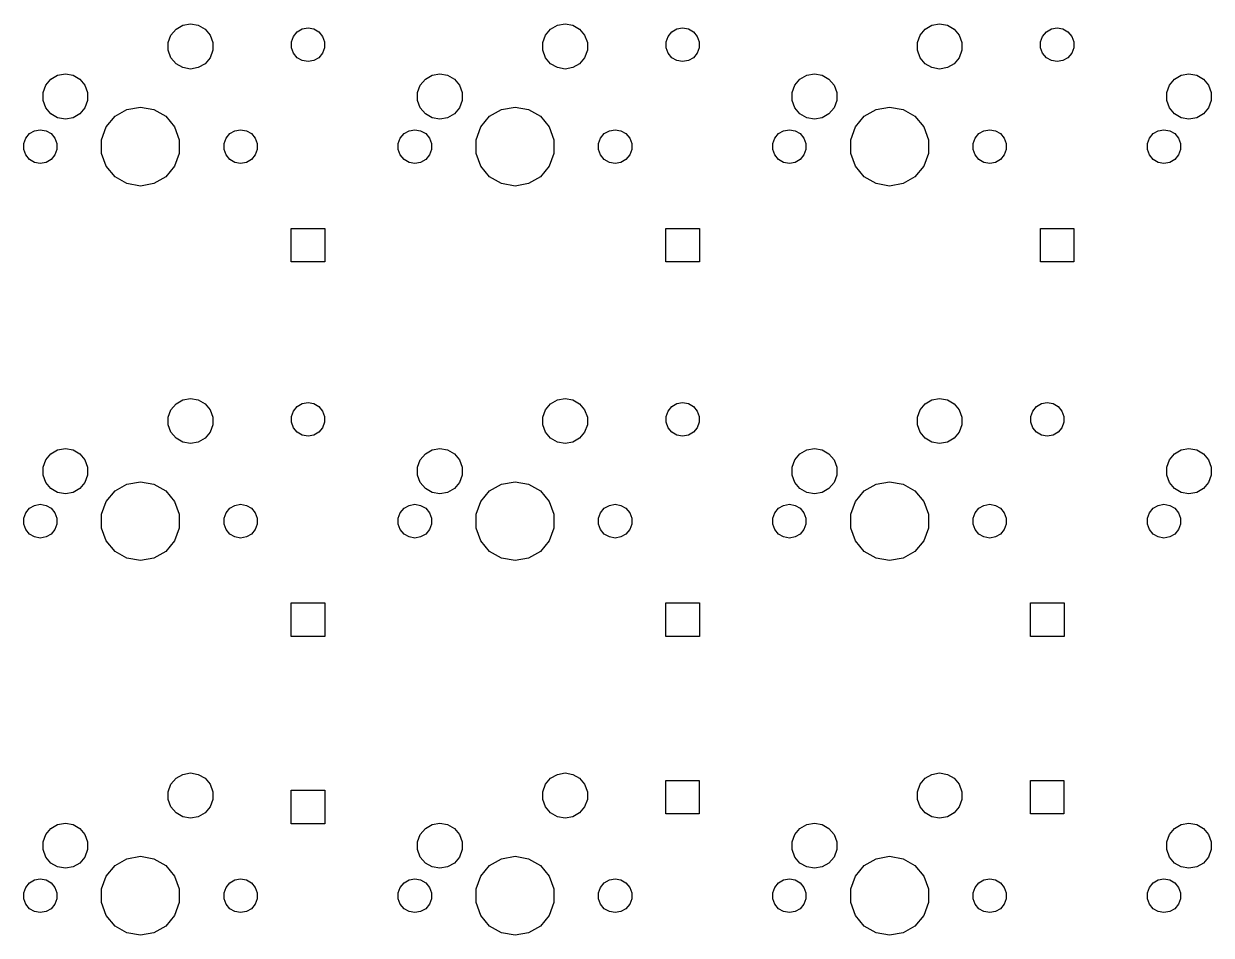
# Model space of a CAD drawing. Extents: x 16 to 275, y -108 to -10.
# Drawn here: x 16.1 to 76.3, y -62 to -15.8 of the extents above; entities that cross this region are included whole.
import ezdxf

# ---------------------------------------------------------------- set-up
doc = ezdxf.new("R2010")
doc.units = 0
doc.header["$MEASUREMENT"] = 0
doc.layers.add('BLACK', color=7, linetype='CONTINUOUS')

msp = doc.modelspace()

# ---------------------------------------------------------------- linework, layer by layer
at = {"layer": 'Black'}
for p, q in [((23.5464, -16.3463), (23.8025, -16.0411)), ((23.8025, -16.0411), (24.1476, -15.8418)), ((24.1476, -15.8418), (24.54, -15.7726)), ((24.54, -15.7726), (24.9324, -15.8418)), ((24.9324, -15.8418), (25.2775, -16.0411)), ((25.2775, -16.0411), (25.5336, -16.3463)), ((29.7639, -16.413), (29.9543, -16.1861)), ((29.9543, -16.1861), (30.2108, -16.038)), ((30.2108, -16.038), (30.5025, -15.9866)), ((30.5025, -15.9866), (30.7942, -16.038)), ((30.7942, -16.038), (31.0508, -16.1861)), ((31.0508, -16.1861), (31.2412, -16.413)), ((42.5464, -16.3463), (42.8025, -16.0411)), ((42.8025, -16.0411), (43.1476, -15.8418)), ((43.1476, -15.8418), (43.54, -15.7726)), ((43.54, -15.7726), (43.9324, -15.8418)), ((43.9324, -15.8418), (44.2775, -16.0411)), ((44.2775, -16.0411), (44.5336, -16.3463)), ((48.7639, -16.413), (48.9543, -16.1861)), ((48.9543, -16.1861), (49.2108, -16.038)), ((49.2108, -16.038), (49.5025, -15.9866)), ((49.5025, -15.9866), (49.7942, -16.038)), ((49.7942, -16.038), (50.0508, -16.1861)), ((50.0508, -16.1861), (50.2412, -16.413)), ((61.5464, -16.3463), (61.8025, -16.0411)), ((61.8025, -16.0411), (62.1476, -15.8418)), ((62.1476, -15.8418), (62.54, -15.7726)), ((62.54, -15.7726), (62.9324, -15.8418)), ((62.9324, -15.8418), (63.2775, -16.0411)), ((63.2775, -16.0411), (63.5336, -16.3463)), ((67.7639, -16.413), (67.9543, -16.1861)), ((67.9543, -16.1861), (68.2108, -16.038)), ((68.2108, -16.038), (68.5025, -15.9866)), ((68.5025, -15.9866), (68.7942, -16.038)), ((68.7942, -16.038), (69.0508, -16.1861)), ((69.0508, -16.1861), (69.2412, -16.413)), ((23.4101, -16.7208), (23.5464, -16.3463)), ((23.4101, -17.1192), (23.4101, -16.7208)), ((25.5336, -16.3463), (25.6699, -16.7208)), ((25.6699, -16.7208), (25.6699, -17.1192)), ((29.6626, -16.6914), (29.7639, -16.413)), ((29.6626, -16.9876), (29.6626, -16.6914)), ((31.2412, -16.413), (31.3425, -16.6914)), ((31.3425, -16.6914), (31.3425, -16.9876)), ((42.4101, -16.7208), (42.5464, -16.3463)), ((42.4101, -17.1192), (42.4101, -16.7208)), ((44.5336, -16.3463), (44.6699, -16.7208)), ((44.6699, -16.7208), (44.6699, -17.1192)), ((48.6626, -16.6914), (48.7639, -16.413)), ((48.6626, -16.9876), (48.6626, -16.6914)), ((50.2412, -16.413), (50.3425, -16.6914)), ((50.3425, -16.6914), (50.3425, -16.9876)), ((61.4101, -16.7208), (61.5464, -16.3463)), ((61.4101, -17.1192), (61.4101, -16.7208)), ((63.5336, -16.3463), (63.6699, -16.7208)), ((63.6699, -16.7208), (63.6699, -17.1192)), ((67.6626, -16.6914), (67.7639, -16.413)), ((67.6626, -16.9876), (67.6626, -16.6914)), ((69.2412, -16.413), (69.3425, -16.6914)), ((69.3425, -16.6914), (69.3425, -16.9876)), ((23.5464, -17.4937), (23.4101, -17.1192)), ((25.6699, -17.1192), (25.5336, -17.4937)), ((29.7639, -17.2659), (29.6626, -16.9876)), ((29.9543, -17.4928), (29.7639, -17.2659)), ((31.2412, -17.2659), (31.0508, -17.4928)), ((31.3425, -16.9876), (31.2412, -17.2659)), ((42.5464, -17.4937), (42.4101, -17.1192)), ((44.6699, -17.1192), (44.5336, -17.4937)), ((48.7639, -17.2659), (48.6626, -16.9876)), ((48.9543, -17.4928), (48.7639, -17.2659)), ((50.2412, -17.2659), (50.0508, -17.4928)), ((50.3425, -16.9876), (50.2412, -17.2659)), ((61.5464, -17.4937), (61.4101, -17.1192)), ((63.6699, -17.1192), (63.5336, -17.4937)), ((67.7639, -17.2659), (67.6626, -16.9876)), ((67.9543, -17.4928), (67.7639, -17.2659)), ((69.2412, -17.2659), (69.0508, -17.4928)), ((69.3425, -16.9876), (69.2412, -17.2659)), ((23.8025, -17.7989), (23.5464, -17.4937)), ((24.1476, -17.9982), (23.8025, -17.7989)), ((24.54, -18.0674), (24.1476, -17.9982)), ((24.9324, -17.9982), (24.54, -18.0674)), ((25.2775, -17.7989), (24.9324, -17.9982)), ((25.5336, -17.4937), (25.2775, -17.7989)), ((30.2108, -17.6409), (29.9543, -17.4928)), ((30.5025, -17.6924), (30.2108, -17.6409)), ((30.7942, -17.6409), (30.5025, -17.6924)), ((31.0508, -17.4928), (30.7942, -17.6409)), ((42.8025, -17.7989), (42.5464, -17.4937)), ((43.1476, -17.9982), (42.8025, -17.7989)), ((43.54, -18.0674), (43.1476, -17.9982)), ((43.9324, -17.9982), (43.54, -18.0674)), ((44.2775, -17.7989), (43.9324, -17.9982)), ((44.5336, -17.4937), (44.2775, -17.7989)), ((49.2108, -17.6409), (48.9543, -17.4928)), ((49.5025, -17.6924), (49.2108, -17.6409)), ((49.7942, -17.6409), (49.5025, -17.6924)), ((50.0508, -17.4928), (49.7942, -17.6409)), ((61.8025, -17.7989), (61.5464, -17.4937)), ((62.1476, -17.9982), (61.8025, -17.7989)), ((62.54, -18.0674), (62.1476, -17.9982)), ((62.9324, -17.9982), (62.54, -18.0674)), ((63.2775, -17.7989), (62.9324, -17.9982)), ((63.5336, -17.4937), (63.2775, -17.7989)), ((68.2108, -17.6409), (67.9543, -17.4928)), ((68.5025, -17.6924), (68.2108, -17.6409)), ((68.7942, -17.6409), (68.5025, -17.6924)), ((69.0508, -17.4928), (68.7942, -17.6409)), ((17.1964, -18.8863), (17.4525, -18.5811)), ((17.4525, -18.5811), (17.7976, -18.3818)), ((17.7976, -18.3818), (18.19, -18.3126)), ((18.19, -18.3126), (18.5824, -18.3818)), ((18.5824, -18.3818), (18.9275, -18.5811)), ((18.9275, -18.5811), (19.1836, -18.8863)), ((36.1964, -18.8863), (36.4525, -18.5811)), ((36.4525, -18.5811), (36.7976, -18.3818)), ((36.7976, -18.3818), (37.19, -18.3126)), ((37.19, -18.3126), (37.5824, -18.3818)), ((37.5824, -18.3818), (37.9275, -18.5811)), ((37.9275, -18.5811), (38.1836, -18.8863)), ((55.1964, -18.8863), (55.4525, -18.5811)), ((55.4525, -18.5811), (55.7976, -18.3818)), ((55.7976, -18.3818), (56.19, -18.3126)), ((56.19, -18.3126), (56.5824, -18.3818)), ((56.5824, -18.3818), (56.9275, -18.5811)), ((56.9275, -18.5811), (57.1836, -18.8863)), ((74.1964, -18.8863), (74.4525, -18.5811)), ((74.4525, -18.5811), (74.7976, -18.3818)), ((74.7976, -18.3818), (75.19, -18.3126)), ((75.19, -18.3126), (75.5824, -18.3818)), ((75.5824, -18.3818), (75.9275, -18.5811)), ((75.9275, -18.5811), (76.1836, -18.8863)), ((17.0601, -19.2608), (17.1964, -18.8863)), ((17.0601, -19.6592), (17.0601, -19.2608)), ((19.1836, -18.8863), (19.3199, -19.2608)), ((19.3199, -19.2608), (19.3199, -19.6592)), ((36.0601, -19.2608), (36.1964, -18.8863)), ((36.0601, -19.6592), (36.0601, -19.2608)), ((38.1836, -18.8863), (38.3199, -19.2608)), ((38.3199, -19.2608), (38.3199, -19.6592)), ((55.0601, -19.2608), (55.1964, -18.8863)), ((55.0601, -19.6592), (55.0601, -19.2608)), ((57.1836, -18.8863), (57.3199, -19.2608)), ((57.3199, -19.2608), (57.3199, -19.6592)), ((74.0601, -19.2608), (74.1964, -18.8863)), ((74.0601, -19.6592), (74.0601, -19.2608)), ((76.1836, -18.8863), (76.3199, -19.2608)), ((76.3199, -19.2608), (76.3199, -19.6592)), ((17.1964, -20.0337), (17.0601, -19.6592)), ((19.3199, -19.6592), (19.1836, -20.0337)), ((36.1964, -20.0337), (36.0601, -19.6592)), ((38.3199, -19.6592), (38.1836, -20.0337)), ((55.1964, -20.0337), (55.0601, -19.6592)), ((57.3199, -19.6592), (57.1836, -20.0337)), ((74.1964, -20.0337), (74.0601, -19.6592)), ((76.3199, -19.6592), (76.1836, -20.0337)), ((17.4525, -20.3389), (17.1964, -20.0337)), ((17.7976, -20.5382), (17.4525, -20.3389)), ((18.9275, -20.3389), (18.5824, -20.5382)), ((19.1836, -20.0337), (18.9275, -20.3389)), ((20.2666, -20.9992), (20.7134, -20.4667)), ((20.7134, -20.4667), (21.3154, -20.1192)), ((21.3154, -20.1192), (22, -19.9985)), ((22, -19.9985), (22.6846, -20.1192)), ((22.6846, -20.1192), (23.2865, -20.4667)), ((23.2865, -20.4667), (23.7334, -20.9992)), ((36.4525, -20.3389), (36.1964, -20.0337)), ((36.7976, -20.5382), (36.4525, -20.3389)), ((37.9275, -20.3389), (37.5824, -20.5382)), ((38.1836, -20.0337), (37.9275, -20.3389)), ((39.2666, -20.9992), (39.7135, -20.4667)), ((39.7135, -20.4667), (40.3154, -20.1192)), ((40.3154, -20.1192), (41, -19.9985)), ((41, -19.9985), (41.6846, -20.1192)), ((41.6846, -20.1192), (42.2865, -20.4667)), ((42.2865, -20.4667), (42.7334, -20.9992)), ((55.4525, -20.3389), (55.1964, -20.0337)), ((55.7976, -20.5382), (55.4525, -20.3389)), ((56.9275, -20.3389), (56.5824, -20.5382)), ((57.1836, -20.0337), (56.9275, -20.3389)), ((58.2666, -20.9992), (58.7134, -20.4667)), ((58.7134, -20.4667), (59.3154, -20.1192)), ((59.3154, -20.1192), (60, -19.9985)), ((60, -19.9985), (60.6846, -20.1192)), ((60.6846, -20.1192), (61.2865, -20.4667)), ((61.2865, -20.4667), (61.7334, -20.9992)), ((74.4525, -20.3389), (74.1964, -20.0337)), ((74.7976, -20.5382), (74.4525, -20.3389)), ((75.9275, -20.3389), (75.5824, -20.5382)), ((76.1836, -20.0337), (75.9275, -20.3389)), ((18.19, -20.6074), (17.7976, -20.5382)), ((18.5824, -20.5382), (18.19, -20.6074)), ((20.0289, -21.6524), (20.2666, -20.9992)), ((23.7334, -20.9992), (23.9711, -21.6524)), ((37.19, -20.6074), (36.7976, -20.5382)), ((37.5824, -20.5382), (37.19, -20.6074)), ((39.0289, -21.6524), (39.2666, -20.9992)), ((42.7334, -20.9992), (42.9711, -21.6524)), ((56.19, -20.6074), (55.7976, -20.5382)), ((56.5824, -20.5382), (56.19, -20.6074)), ((58.0289, -21.6524), (58.2666, -20.9992)), ((61.7334, -20.9992), (61.9711, -21.6524)), ((75.19, -20.6074), (74.7976, -20.5382)), ((75.5824, -20.5382), (75.19, -20.6074)), ((16.0788, -21.8517), (16.1803, -21.5729)), ((16.1803, -21.5729), (16.371, -21.3457)), ((16.371, -21.3457), (16.6279, -21.1974)), ((16.6279, -21.1974), (16.92, -21.1458)), ((16.92, -21.1458), (17.2121, -21.1974)), ((17.2121, -21.1974), (17.469, -21.3457)), ((17.469, -21.3457), (17.6597, -21.5729)), ((17.6597, -21.5729), (17.7612, -21.8517)), ((20.0289, -22.3476), (20.0289, -21.6524)), ((23.9711, -21.6524), (23.9711, -22.3476)), ((26.2388, -21.8517), (26.3403, -21.5729)), ((26.3403, -21.5729), (26.531, -21.3457)), ((26.531, -21.3457), (26.7879, -21.1974)), ((26.7879, -21.1974), (27.08, -21.1458)), ((27.08, -21.1458), (27.3721, -21.1974)), ((27.3721, -21.1974), (27.629, -21.3457)), ((27.629, -21.3457), (27.8197, -21.5729)), ((27.8197, -21.5729), (27.9212, -21.8517)), ((35.0788, -21.8517), (35.1803, -21.5729)), ((35.1803, -21.5729), (35.371, -21.3457)), ((35.371, -21.3457), (35.6279, -21.1974)), ((35.6279, -21.1974), (35.92, -21.1458)), ((35.92, -21.1458), (36.2121, -21.1974)), ((36.2121, -21.1974), (36.469, -21.3457)), ((36.469, -21.3457), (36.6597, -21.5729)), ((36.6597, -21.5729), (36.7612, -21.8517)), ((39.0289, -22.3476), (39.0289, -21.6524)), ((42.9711, -21.6524), (42.9711, -22.3476)), ((45.2388, -21.8517), (45.3403, -21.5729)), ((45.3403, -21.5729), (45.531, -21.3457)), ((45.531, -21.3457), (45.7879, -21.1974)), ((45.7879, -21.1974), (46.08, -21.1458)), ((46.08, -21.1458), (46.3721, -21.1974)), ((46.3721, -21.1974), (46.629, -21.3457)), ((46.629, -21.3457), (46.8197, -21.5729)), ((46.8197, -21.5729), (46.9212, -21.8517)), ((54.0788, -21.8517), (54.1803, -21.5729)), ((54.1803, -21.5729), (54.371, -21.3457)), ((54.371, -21.3457), (54.6279, -21.1974)), ((54.6279, -21.1974), (54.92, -21.1458)), ((54.92, -21.1458), (55.2121, -21.1974)), ((55.2121, -21.1974), (55.469, -21.3457)), ((55.469, -21.3457), (55.6597, -21.5729)), ((55.6597, -21.5729), (55.7612, -21.8517)), ((58.0289, -22.3476), (58.0289, -21.6524)), ((61.9711, -21.6524), (61.9711, -22.3476)), ((64.2388, -21.8517), (64.3403, -21.5729)), ((64.3403, -21.5729), (64.531, -21.3457)), ((64.531, -21.3457), (64.7879, -21.1974)), ((64.7879, -21.1974), (65.08, -21.1458)), ((65.08, -21.1458), (65.3721, -21.1974)), ((65.3721, -21.1974), (65.629, -21.3457)), ((65.629, -21.3457), (65.8197, -21.5729)), ((65.8197, -21.5729), (65.9212, -21.8517)), ((73.0788, -21.8517), (73.1803, -21.5729)), ((73.1803, -21.5729), (73.371, -21.3457)), ((73.371, -21.3457), (73.6279, -21.1974)), ((73.6279, -21.1974), (73.92, -21.1458)), ((73.92, -21.1458), (74.2121, -21.1974)), ((74.2121, -21.1974), (74.469, -21.3457)), ((74.469, -21.3457), (74.6597, -21.5729)), ((74.6597, -21.5729), (74.7612, -21.8517)), ((16.0788, -22.1483), (16.0788, -21.8517)), ((16.1803, -22.4271), (16.0788, -22.1483)), ((17.7612, -22.1483), (17.6597, -22.4271)), ((17.7612, -21.8517), (17.7612, -22.1483)), ((26.2388, -22.1483), (26.2388, -21.8517)), ((26.3403, -22.4271), (26.2388, -22.1483)), ((27.9212, -22.1483), (27.8197, -22.4271)), ((27.9212, -21.8517), (27.9212, -22.1483)), ((35.0788, -22.1483), (35.0788, -21.8517)), ((35.1803, -22.4271), (35.0788, -22.1483)), ((36.7612, -22.1483), (36.6597, -22.4271)), ((36.7612, -21.8517), (36.7612, -22.1483)), ((45.2388, -22.1483), (45.2388, -21.8517)), ((45.3403, -22.4271), (45.2388, -22.1483)), ((46.9212, -22.1483), (46.8197, -22.4271)), ((46.9212, -21.8517), (46.9212, -22.1483)), ((54.0788, -22.1483), (54.0788, -21.8517)), ((54.1803, -22.4271), (54.0788, -22.1483)), ((55.7612, -22.1483), (55.6597, -22.4271)), ((55.7612, -21.8517), (55.7612, -22.1483)), ((64.2388, -22.1483), (64.2388, -21.8517)), ((64.3403, -22.4271), (64.2388, -22.1483)), ((65.9212, -22.1483), (65.8197, -22.4271)), ((65.9212, -21.8517), (65.9212, -22.1483)), ((73.0788, -22.1483), (73.0788, -21.8517)), ((73.1803, -22.4271), (73.0788, -22.1483)), ((74.7612, -22.1483), (74.6597, -22.4271)), ((74.7612, -21.8517), (74.7612, -22.1483)), ((16.371, -22.6543), (16.1803, -22.4271)), ((16.6279, -22.8026), (16.371, -22.6543)), ((16.92, -22.8542), (16.6279, -22.8026)), ((17.2121, -22.8026), (16.92, -22.8542)), ((17.469, -22.6543), (17.2121, -22.8026)), ((17.6597, -22.4271), (17.469, -22.6543)), ((20.2666, -23.0008), (20.0289, -22.3476)), ((23.9711, -22.3476), (23.7334, -23.0008)), ((26.531, -22.6543), (26.3403, -22.4271)), ((26.7879, -22.8026), (26.531, -22.6543)), ((27.08, -22.8542), (26.7879, -22.8026)), ((27.3721, -22.8026), (27.08, -22.8542)), ((27.629, -22.6543), (27.3721, -22.8026)), ((27.8197, -22.4271), (27.629, -22.6543)), ((35.371, -22.6543), (35.1803, -22.4271)), ((35.6279, -22.8026), (35.371, -22.6543)), ((35.92, -22.8542), (35.6279, -22.8026)), ((36.2121, -22.8026), (35.92, -22.8542)), ((36.469, -22.6543), (36.2121, -22.8026)), ((36.6597, -22.4271), (36.469, -22.6543)), ((39.2666, -23.0008), (39.0289, -22.3476)), ((42.9711, -22.3476), (42.7334, -23.0008)), ((45.531, -22.6543), (45.3403, -22.4271)), ((45.7879, -22.8026), (45.531, -22.6543)), ((46.08, -22.8542), (45.7879, -22.8026)), ((46.3721, -22.8026), (46.08, -22.8542)), ((46.629, -22.6543), (46.3721, -22.8026)), ((46.8197, -22.4271), (46.629, -22.6543)), ((54.371, -22.6543), (54.1803, -22.4271)), ((54.6279, -22.8026), (54.371, -22.6543)), ((54.92, -22.8542), (54.6279, -22.8026)), ((55.2121, -22.8026), (54.92, -22.8542)), ((55.469, -22.6543), (55.2121, -22.8026)), ((55.6597, -22.4271), (55.469, -22.6543)), ((58.2666, -23.0008), (58.0289, -22.3476)), ((61.9711, -22.3476), (61.7334, -23.0008)), ((64.531, -22.6543), (64.3403, -22.4271)), ((64.7879, -22.8026), (64.531, -22.6543)), ((65.08, -22.8542), (64.7879, -22.8026)), ((65.3721, -22.8026), (65.08, -22.8542)), ((65.629, -22.6543), (65.3721, -22.8026)), ((65.8197, -22.4271), (65.629, -22.6543)), ((73.371, -22.6543), (73.1803, -22.4271)), ((73.6279, -22.8026), (73.371, -22.6543)), ((73.92, -22.8542), (73.6279, -22.8026)), ((74.2121, -22.8026), (73.92, -22.8542)), ((74.469, -22.6543), (74.2121, -22.8026)), ((74.6597, -22.4271), (74.469, -22.6543)), ((20.7134, -23.5332), (20.2666, -23.0008)), ((23.7334, -23.0008), (23.2865, -23.5332)), ((39.7135, -23.5332), (39.2666, -23.0008)), ((42.7334, -23.0008), (42.2865, -23.5332)), ((58.7134, -23.5332), (58.2666, -23.0008)), ((61.7334, -23.0008), (61.2865, -23.5332)), ((21.3154, -23.8808), (20.7134, -23.5332)), ((22, -24.0015), (21.3154, -23.8808)), ((22.6846, -23.8808), (22, -24.0015)), ((23.2865, -23.5332), (22.6846, -23.8808)), ((40.3154, -23.8808), (39.7135, -23.5332)), ((41, -24.0015), (40.3154, -23.8808)), ((41.6846, -23.8808), (41, -24.0015)), ((42.2865, -23.5332), (41.6846, -23.8808)), ((59.3154, -23.8808), (58.7134, -23.5332)), ((60, -24.0015), (59.3154, -23.8808)), ((60.6846, -23.8808), (60, -24.0015)), ((61.2865, -23.5332), (60.6846, -23.8808)), ((29.6529, -27.8491), (29.6529, -26.1498)), ((29.6529, -26.1498), (31.3522, -26.1498)), ((31.3522, -26.1498), (31.3522, -27.8491)), ((48.6529, -27.8491), (48.6529, -26.1498)), ((48.6529, -26.1498), (50.3522, -26.1498)), ((50.3522, -26.1498), (50.3522, -27.8491)), ((67.6529, -27.8491), (67.6529, -26.1498)), ((67.6529, -26.1498), (69.3522, -26.1498)), ((69.3522, -26.1498), (69.3522, -27.8491)), ((31.3522, -27.8491), (29.6529, -27.8491)), ((50.3522, -27.8491), (48.6529, -27.8491)), ((69.3522, -27.8491), (67.6529, -27.8491)), ((23.8025, -35.0411), (24.1476, -34.8418)), ((24.1476, -34.8418), (24.54, -34.7726)), ((24.54, -34.7726), (24.9324, -34.8418)), ((24.9324, -34.8418), (25.2775, -35.0411)), ((42.8025, -35.0411), (43.1476, -34.8418)), ((43.1476, -34.8418), (43.54, -34.7726)), ((43.54, -34.7726), (43.9324, -34.8418)), ((43.9324, -34.8418), (44.2775, -35.0411)), ((61.8025, -35.0411), (62.1476, -34.8418)), ((62.1476, -34.8418), (62.54, -34.7726)), ((62.54, -34.7726), (62.9324, -34.8418)), ((62.9324, -34.8418), (63.2775, -35.0411)), ((23.4101, -35.7208), (23.5464, -35.3463)), ((23.5464, -35.3463), (23.8025, -35.0411)), ((25.2775, -35.0411), (25.5336, -35.3463)), ((25.5336, -35.3463), (25.6699, -35.7208)), ((29.6626, -35.6914), (29.7639, -35.413)), ((29.7639, -35.413), (29.9543, -35.1861)), ((29.9543, -35.1861), (30.2108, -35.038)), ((30.2108, -35.038), (30.5025, -34.9866)), ((30.5025, -34.9866), (30.7942, -35.038)), ((30.7942, -35.038), (31.0508, -35.1861)), ((31.0508, -35.1861), (31.2412, -35.413)), ((31.2412, -35.413), (31.3425, -35.6914)), ((42.4101, -35.7208), (42.5464, -35.3463)), ((42.5464, -35.3463), (42.8025, -35.0411)), ((44.2775, -35.0411), (44.5336, -35.3463)), ((44.5336, -35.3463), (44.6699, -35.7208)), ((48.6626, -35.6914), (48.7639, -35.413)), ((48.7639, -35.413), (48.9543, -35.1861)), ((48.9543, -35.1861), (49.2108, -35.038)), ((49.2108, -35.038), (49.5025, -34.9866)), ((49.5025, -34.9866), (49.7942, -35.038)), ((49.7942, -35.038), (50.0508, -35.1861)), ((50.0508, -35.1861), (50.2412, -35.413)), ((50.2412, -35.413), (50.3425, -35.6914)), ((61.4101, -35.7208), (61.5464, -35.3463)), ((61.5464, -35.3463), (61.8025, -35.0411)), ((63.2775, -35.0411), (63.5336, -35.3463)), ((63.5336, -35.3463), (63.6699, -35.7208)), ((67.1626, -35.6914), (67.2639, -35.413)), ((67.2639, -35.413), (67.4543, -35.1861)), ((67.4543, -35.1861), (67.7108, -35.038)), ((67.7108, -35.038), (68.0025, -34.9866)), ((68.0025, -34.9866), (68.2942, -35.038)), ((68.2942, -35.038), (68.5508, -35.1861)), ((68.5508, -35.1861), (68.7412, -35.413)), ((68.7412, -35.413), (68.8425, -35.6914)), ((23.4101, -36.1192), (23.4101, -35.7208)), ((23.5464, -36.4937), (23.4101, -36.1192)), ((25.6699, -36.1192), (25.5336, -36.4937)), ((25.6699, -35.7208), (25.6699, -36.1192)), ((29.6626, -35.9876), (29.6626, -35.6914)), ((29.7639, -36.2659), (29.6626, -35.9876)), ((31.3425, -35.9876), (31.2412, -36.2659)), ((31.3425, -35.6914), (31.3425, -35.9876)), ((42.4101, -36.1192), (42.4101, -35.7208)), ((42.5464, -36.4937), (42.4101, -36.1192)), ((44.6699, -36.1192), (44.5336, -36.4937)), ((44.6699, -35.7208), (44.6699, -36.1192)), ((48.6626, -35.9876), (48.6626, -35.6914)), ((48.7639, -36.2659), (48.6626, -35.9876)), ((50.3425, -35.9876), (50.2412, -36.2659)), ((50.3425, -35.6914), (50.3425, -35.9876)), ((61.4101, -36.1192), (61.4101, -35.7208)), ((61.5464, -36.4937), (61.4101, -36.1192)), ((63.6699, -36.1192), (63.5336, -36.4937)), ((63.6699, -35.7208), (63.6699, -36.1192)), ((67.1626, -35.9876), (67.1626, -35.6914)), ((67.2639, -36.2659), (67.1626, -35.9876)), ((68.8425, -35.9876), (68.7412, -36.2659)), ((68.8425, -35.6914), (68.8425, -35.9876)), ((23.8025, -36.7989), (23.5464, -36.4937)), ((25.5336, -36.4937), (25.2775, -36.7989)), ((29.9543, -36.4928), (29.7639, -36.2659)), ((30.2108, -36.6409), (29.9543, -36.4928)), ((30.5025, -36.6924), (30.2108, -36.6409)), ((30.7942, -36.6409), (30.5025, -36.6924)), ((31.0508, -36.4928), (30.7942, -36.6409)), ((31.2412, -36.2659), (31.0508, -36.4928)), ((42.8025, -36.7989), (42.5464, -36.4937)), ((44.5336, -36.4937), (44.2775, -36.7989)), ((48.9543, -36.4928), (48.7639, -36.2659)), ((49.2108, -36.6409), (48.9543, -36.4928)), ((49.5025, -36.6924), (49.2108, -36.6409)), ((49.7942, -36.6409), (49.5025, -36.6924)), ((50.0508, -36.4928), (49.7942, -36.6409)), ((50.2412, -36.2659), (50.0508, -36.4928)), ((61.8025, -36.7989), (61.5464, -36.4937)), ((63.5336, -36.4937), (63.2775, -36.7989)), ((67.4543, -36.4928), (67.2639, -36.2659)), ((67.7108, -36.6409), (67.4543, -36.4928)), ((68.0025, -36.6924), (67.7108, -36.6409)), ((68.2942, -36.6409), (68.0025, -36.6924)), ((68.5508, -36.4928), (68.2942, -36.6409)), ((68.7412, -36.2659), (68.5508, -36.4928)), ((17.7976, -37.3818), (18.19, -37.3126)), ((18.19, -37.3126), (18.5824, -37.3818)), ((24.1476, -36.9982), (23.8025, -36.7989)), ((24.54, -37.0674), (24.1476, -36.9982)), ((24.9324, -36.9982), (24.54, -37.0674)), ((25.2775, -36.7989), (24.9324, -36.9982)), ((36.7976, -37.3818), (37.19, -37.3126)), ((37.19, -37.3126), (37.5824, -37.3818)), ((43.1476, -36.9982), (42.8025, -36.7989)), ((43.54, -37.0674), (43.1476, -36.9982)), ((43.9324, -36.9982), (43.54, -37.0674)), ((44.2775, -36.7989), (43.9324, -36.9982)), ((55.7976, -37.3818), (56.19, -37.3126)), ((56.19, -37.3126), (56.5824, -37.3818)), ((62.1476, -36.9982), (61.8025, -36.7989)), ((62.54, -37.0674), (62.1476, -36.9982)), ((62.9324, -36.9982), (62.54, -37.0674)), ((63.2775, -36.7989), (62.9324, -36.9982)), ((74.7976, -37.3818), (75.19, -37.3126)), ((75.19, -37.3126), (75.5824, -37.3818)), ((17.0601, -38.2608), (17.1964, -37.8863)), ((17.1964, -37.8863), (17.4525, -37.5811)), ((17.4525, -37.5811), (17.7976, -37.3818)), ((18.5824, -37.3818), (18.9275, -37.5811)), ((18.9275, -37.5811), (19.1836, -37.8863)), ((19.1836, -37.8863), (19.3199, -38.2608)), ((36.0601, -38.2608), (36.1964, -37.8863)), ((36.1964, -37.8863), (36.4525, -37.5811)), ((36.4525, -37.5811), (36.7976, -37.3818)), ((37.5824, -37.3818), (37.9275, -37.5811)), ((37.9275, -37.5811), (38.1836, -37.8863)), ((38.1836, -37.8863), (38.3199, -38.2608)), ((55.0601, -38.2608), (55.1964, -37.8863)), ((55.1964, -37.8863), (55.4525, -37.5811)), ((55.4525, -37.5811), (55.7976, -37.3818)), ((56.5824, -37.3818), (56.9275, -37.5811)), ((56.9275, -37.5811), (57.1836, -37.8863)), ((57.1836, -37.8863), (57.3199, -38.2608)), ((74.0601, -38.2608), (74.1964, -37.8863)), ((74.1964, -37.8863), (74.4525, -37.5811)), ((74.4525, -37.5811), (74.7976, -37.3818)), ((75.5824, -37.3818), (75.9275, -37.5811)), ((75.9275, -37.5811), (76.1836, -37.8863)), ((76.1836, -37.8863), (76.3199, -38.2608)), ((17.0601, -38.6592), (17.0601, -38.2608)), ((19.3199, -38.2608), (19.3199, -38.6592)), ((36.0601, -38.6592), (36.0601, -38.2608)), ((38.3199, -38.2608), (38.3199, -38.6592)), ((55.0601, -38.6592), (55.0601, -38.2608)), ((57.3199, -38.2608), (57.3199, -38.6592)), ((74.0601, -38.6592), (74.0601, -38.2608)), ((76.3199, -38.2608), (76.3199, -38.6592)), ((17.1964, -39.0337), (17.0601, -38.6592)), ((17.4525, -39.3389), (17.1964, -39.0337)), ((19.1836, -39.0337), (18.9275, -39.3389)), ((19.3199, -38.6592), (19.1836, -39.0337)), ((20.7134, -39.4667), (21.3154, -39.1192)), ((21.3154, -39.1192), (22, -38.9985)), ((22, -38.9985), (22.6846, -39.1192)), ((22.6846, -39.1192), (23.2865, -39.4667)), ((36.1964, -39.0337), (36.0601, -38.6592)), ((36.4525, -39.3389), (36.1964, -39.0337)), ((38.1836, -39.0337), (37.9275, -39.3389)), ((38.3199, -38.6592), (38.1836, -39.0337)), ((39.7135, -39.4667), (40.3154, -39.1192)), ((40.3154, -39.1192), (41, -38.9985)), ((41, -38.9985), (41.6846, -39.1192)), ((41.6846, -39.1192), (42.2865, -39.4667)), ((55.1964, -39.0337), (55.0601, -38.6592)), ((55.4525, -39.3389), (55.1964, -39.0337)), ((57.1836, -39.0337), (56.9275, -39.3389)), ((57.3199, -38.6592), (57.1836, -39.0337)), ((58.7134, -39.4667), (59.3154, -39.1192)), ((59.3154, -39.1192), (60, -38.9985)), ((60, -38.9985), (60.6846, -39.1192)), ((60.6846, -39.1192), (61.2865, -39.4667)), ((74.1964, -39.0337), (74.0601, -38.6592)), ((74.4525, -39.3389), (74.1964, -39.0337)), ((76.1836, -39.0337), (75.9275, -39.3389)), ((76.3199, -38.6592), (76.1836, -39.0337)), ((17.7976, -39.5382), (17.4525, -39.3389)), ((18.19, -39.6074), (17.7976, -39.5382)), ((18.5824, -39.5382), (18.19, -39.6074)), ((18.9275, -39.3389), (18.5824, -39.5382)), ((20.2666, -39.9992), (20.7134, -39.4667)), ((23.2865, -39.4667), (23.7334, -39.9992)), ((36.7976, -39.5382), (36.4525, -39.3389)), ((37.19, -39.6074), (36.7976, -39.5382)), ((37.5824, -39.5382), (37.19, -39.6074)), ((37.9275, -39.3389), (37.5824, -39.5382)), ((39.2666, -39.9992), (39.7135, -39.4667)), ((42.2865, -39.4667), (42.7334, -39.9992)), ((55.7976, -39.5382), (55.4525, -39.3389)), ((56.19, -39.6074), (55.7976, -39.5382)), ((56.5824, -39.5382), (56.19, -39.6074)), ((56.9275, -39.3389), (56.5824, -39.5382)), ((58.2666, -39.9992), (58.7134, -39.4667)), ((61.2865, -39.4667), (61.7334, -39.9992)), ((74.7976, -39.5382), (74.4525, -39.3389)), ((75.19, -39.6074), (74.7976, -39.5382)), ((75.5824, -39.5382), (75.19, -39.6074)), ((75.9275, -39.3389), (75.5824, -39.5382)), ((16.1803, -40.5729), (16.371, -40.3457)), ((16.371, -40.3457), (16.6279, -40.1974)), ((16.6279, -40.1974), (16.92, -40.1458)), ((16.92, -40.1458), (17.2121, -40.1974)), ((17.2121, -40.1974), (17.469, -40.3457)), ((17.469, -40.3457), (17.6597, -40.5729)), ((20.0289, -40.6524), (20.2666, -39.9992)), ((23.7334, -39.9992), (23.9711, -40.6524)), ((26.3403, -40.5729), (26.531, -40.3457)), ((26.531, -40.3457), (26.7879, -40.1974)), ((26.7879, -40.1974), (27.08, -40.1458)), ((27.08, -40.1458), (27.3721, -40.1974)), ((27.3721, -40.1974), (27.629, -40.3457)), ((27.629, -40.3457), (27.8197, -40.5729)), ((35.1803, -40.5729), (35.371, -40.3457)), ((35.371, -40.3457), (35.6279, -40.1974)), ((35.6279, -40.1974), (35.92, -40.1458)), ((35.92, -40.1458), (36.2121, -40.1974)), ((36.2121, -40.1974), (36.469, -40.3457)), ((36.469, -40.3457), (36.6597, -40.5729)), ((39.0289, -40.6524), (39.2666, -39.9992)), ((42.7334, -39.9992), (42.9711, -40.6524)), ((45.3403, -40.5729), (45.531, -40.3457)), ((45.531, -40.3457), (45.7879, -40.1974)), ((45.7879, -40.1974), (46.08, -40.1458)), ((46.08, -40.1458), (46.3721, -40.1974)), ((46.3721, -40.1974), (46.629, -40.3457)), ((46.629, -40.3457), (46.8197, -40.5729)), ((54.1803, -40.5729), (54.371, -40.3457)), ((54.371, -40.3457), (54.6279, -40.1974)), ((54.6279, -40.1974), (54.92, -40.1458)), ((54.92, -40.1458), (55.2121, -40.1974)), ((55.2121, -40.1974), (55.469, -40.3457)), ((55.469, -40.3457), (55.6597, -40.5729)), ((58.0289, -40.6524), (58.2666, -39.9992)), ((61.7334, -39.9992), (61.9711, -40.6524)), ((64.3403, -40.5729), (64.531, -40.3457)), ((64.531, -40.3457), (64.7879, -40.1974)), ((64.7879, -40.1974), (65.08, -40.1458)), ((65.08, -40.1458), (65.3721, -40.1974)), ((65.3721, -40.1974), (65.629, -40.3457)), ((65.629, -40.3457), (65.8197, -40.5729)), ((73.1803, -40.5729), (73.371, -40.3457)), ((73.371, -40.3457), (73.6279, -40.1974)), ((73.6279, -40.1974), (73.92, -40.1458)), ((73.92, -40.1458), (74.2121, -40.1974)), ((74.2121, -40.1974), (74.469, -40.3457)), ((74.469, -40.3457), (74.6597, -40.5729)), ((16.0788, -40.8517), (16.1803, -40.5729)), ((16.0788, -41.1483), (16.0788, -40.8517)), ((17.6597, -40.5729), (17.7612, -40.8517)), ((17.7612, -40.8517), (17.7612, -41.1483)), ((20.0289, -41.3476), (20.0289, -40.6524)), ((23.9711, -40.6524), (23.9711, -41.3476)), ((26.2388, -40.8517), (26.3403, -40.5729)), ((26.2388, -41.1483), (26.2388, -40.8517)), ((27.8197, -40.5729), (27.9212, -40.8517)), ((27.9212, -40.8517), (27.9212, -41.1483)), ((35.0788, -40.8517), (35.1803, -40.5729)), ((35.0788, -41.1483), (35.0788, -40.8517)), ((36.6597, -40.5729), (36.7612, -40.8517)), ((36.7612, -40.8517), (36.7612, -41.1483)), ((39.0289, -41.3476), (39.0289, -40.6524)), ((42.9711, -40.6524), (42.9711, -41.3476)), ((45.2388, -40.8517), (45.3403, -40.5729)), ((45.2388, -41.1483), (45.2388, -40.8517)), ((46.8197, -40.5729), (46.9212, -40.8517)), ((46.9212, -40.8517), (46.9212, -41.1483)), ((54.0788, -40.8517), (54.1803, -40.5729)), ((54.0788, -41.1483), (54.0788, -40.8517)), ((55.6597, -40.5729), (55.7612, -40.8517)), ((55.7612, -40.8517), (55.7612, -41.1483)), ((58.0289, -41.3476), (58.0289, -40.6524)), ((61.9711, -40.6524), (61.9711, -41.3476)), ((64.2388, -40.8517), (64.3403, -40.5729)), ((64.2388, -41.1483), (64.2388, -40.8517)), ((65.8197, -40.5729), (65.9212, -40.8517)), ((65.9212, -40.8517), (65.9212, -41.1483)), ((73.0788, -40.8517), (73.1803, -40.5729)), ((73.0788, -41.1483), (73.0788, -40.8517)), ((74.6597, -40.5729), (74.7612, -40.8517)), ((74.7612, -40.8517), (74.7612, -41.1483)), ((16.1803, -41.4271), (16.0788, -41.1483)), ((16.371, -41.6543), (16.1803, -41.4271)), ((17.6597, -41.4271), (17.469, -41.6543)), ((17.7612, -41.1483), (17.6597, -41.4271)), ((20.2666, -42.0008), (20.0289, -41.3476)), ((23.9711, -41.3476), (23.7334, -42.0008)), ((26.3403, -41.4271), (26.2388, -41.1483)), ((26.531, -41.6543), (26.3403, -41.4271)), ((27.8197, -41.4271), (27.629, -41.6543)), ((27.9212, -41.1483), (27.8197, -41.4271)), ((35.1803, -41.4271), (35.0788, -41.1483)), ((35.371, -41.6543), (35.1803, -41.4271)), ((36.6597, -41.4271), (36.469, -41.6543)), ((36.7612, -41.1483), (36.6597, -41.4271)), ((39.2666, -42.0008), (39.0289, -41.3476)), ((42.9711, -41.3476), (42.7334, -42.0008)), ((45.3403, -41.4271), (45.2388, -41.1483)), ((45.531, -41.6543), (45.3403, -41.4271)), ((46.8197, -41.4271), (46.629, -41.6543)), ((46.9212, -41.1483), (46.8197, -41.4271)), ((54.1803, -41.4271), (54.0788, -41.1483)), ((54.371, -41.6543), (54.1803, -41.4271)), ((55.6597, -41.4271), (55.469, -41.6543)), ((55.7612, -41.1483), (55.6597, -41.4271)), ((58.2666, -42.0008), (58.0289, -41.3476)), ((61.9711, -41.3476), (61.7334, -42.0008)), ((64.3403, -41.4271), (64.2388, -41.1483)), ((64.531, -41.6543), (64.3403, -41.4271)), ((65.8197, -41.4271), (65.629, -41.6543)), ((65.9212, -41.1483), (65.8197, -41.4271)), ((73.1803, -41.4271), (73.0788, -41.1483)), ((73.371, -41.6543), (73.1803, -41.4271)), ((74.6597, -41.4271), (74.469, -41.6543)), ((74.7612, -41.1483), (74.6597, -41.4271)), ((16.6279, -41.8026), (16.371, -41.6543)), ((16.92, -41.8541), (16.6279, -41.8026)), ((17.2121, -41.8026), (16.92, -41.8541)), ((17.469, -41.6543), (17.2121, -41.8026)), ((20.7134, -42.5332), (20.2666, -42.0008)), ((23.7334, -42.0008), (23.2865, -42.5332)), ((26.7879, -41.8026), (26.531, -41.6543)), ((27.08, -41.8541), (26.7879, -41.8026)), ((27.3721, -41.8026), (27.08, -41.8541)), ((27.629, -41.6543), (27.3721, -41.8026)), ((35.6279, -41.8026), (35.371, -41.6543)), ((35.92, -41.8541), (35.6279, -41.8026)), ((36.2121, -41.8026), (35.92, -41.8541)), ((36.469, -41.6543), (36.2121, -41.8026)), ((39.7135, -42.5332), (39.2666, -42.0008)), ((42.7334, -42.0008), (42.2865, -42.5332)), ((45.7879, -41.8026), (45.531, -41.6543)), ((46.08, -41.8541), (45.7879, -41.8026)), ((46.3721, -41.8026), (46.08, -41.8541)), ((46.629, -41.6543), (46.3721, -41.8026)), ((54.6279, -41.8026), (54.371, -41.6543)), ((54.92, -41.8541), (54.6279, -41.8026)), ((55.2121, -41.8026), (54.92, -41.8541)), ((55.469, -41.6543), (55.2121, -41.8026)), ((58.7134, -42.5332), (58.2666, -42.0008)), ((61.7334, -42.0008), (61.2865, -42.5332)), ((64.7879, -41.8026), (64.531, -41.6543)), ((65.08, -41.8541), (64.7879, -41.8026)), ((65.3721, -41.8026), (65.08, -41.8541)), ((65.629, -41.6543), (65.3721, -41.8026)), ((73.6279, -41.8026), (73.371, -41.6543)), ((73.92, -41.8541), (73.6279, -41.8026)), ((74.2121, -41.8026), (73.92, -41.8541)), ((74.469, -41.6543), (74.2121, -41.8026)), ((21.3154, -42.8808), (20.7134, -42.5332)), ((23.2865, -42.5332), (22.6846, -42.8808)), ((40.3154, -42.8808), (39.7135, -42.5332)), ((42.2865, -42.5332), (41.6846, -42.8808)), ((59.3154, -42.8808), (58.7134, -42.5332)), ((61.2865, -42.5332), (60.6846, -42.8808)), ((22, -43.0015), (21.3154, -42.8808)), ((22.6846, -42.8808), (22, -43.0015)), ((41, -43.0015), (40.3154, -42.8808)), ((41.6846, -42.8808), (41, -43.0015)), ((60, -43.0015), (59.3154, -42.8808)), ((60.6846, -42.8808), (60, -43.0015)), ((29.6529, -46.8491), (29.6529, -45.1499)), ((29.6529, -45.1499), (31.3522, -45.1499)), ((31.3522, -45.1499), (31.3522, -46.8491)), ((48.6529, -46.8491), (48.6529, -45.1499)), ((48.6529, -45.1499), (50.3522, -45.1499)), ((50.3522, -45.1499), (50.3522, -46.8491)), ((67.1529, -46.8491), (67.1529, -45.1499)), ((67.1529, -45.1499), (68.8522, -45.1499)), ((68.8522, -45.1499), (68.8522, -46.8491)), ((31.3522, -46.8491), (29.6529, -46.8491)), ((50.3522, -46.8491), (48.6529, -46.8491)), ((68.8522, -46.8491), (67.1529, -46.8491)), ((23.5464, -54.3463), (23.8025, -54.0411)), ((23.8025, -54.0411), (24.1476, -53.8418)), ((24.1476, -53.8418), (24.54, -53.7726)), ((24.54, -53.7726), (24.9324, -53.8418)), ((24.9324, -53.8418), (25.2775, -54.0411)), ((25.2775, -54.0411), (25.5336, -54.3463)), ((42.5464, -54.3463), (42.8025, -54.0411)), ((42.8025, -54.0411), (43.1476, -53.8418)), ((43.1476, -53.8418), (43.54, -53.7726)), ((43.54, -53.7726), (43.9324, -53.8418)), ((43.9324, -53.8418), (44.2775, -54.0411)), ((44.2775, -54.0411), (44.5336, -54.3463)), ((48.6478, -55.8501), (48.6478, -54.1509)), ((48.6478, -54.1509), (50.3471, -54.1509)), ((50.3471, -54.1509), (50.3471, -55.8501)), ((61.5464, -54.3463), (61.8025, -54.0411)), ((61.8025, -54.0411), (62.1476, -53.8418)), ((62.1476, -53.8418), (62.54, -53.7726)), ((62.54, -53.7726), (62.9324, -53.8418)), ((62.9324, -53.8418), (63.2775, -54.0411)), ((63.2775, -54.0411), (63.5336, -54.3463)), ((67.1478, -55.8501), (67.1478, -54.1509)), ((67.1478, -54.1509), (68.8471, -54.1509)), ((68.8471, -54.1509), (68.8471, -55.8501)), ((23.4101, -54.7208), (23.5464, -54.3463)), ((23.4101, -55.1192), (23.4101, -54.7208)), ((25.5336, -54.3463), (25.6699, -54.7208)), ((25.6699, -54.7208), (25.6699, -55.1192)), ((29.6478, -56.3501), (29.6478, -54.6509)), ((29.6478, -54.6509), (31.3471, -54.6509)), ((31.3471, -54.6509), (31.3471, -56.3501)), ((42.4101, -54.7208), (42.5464, -54.3463)), ((42.4101, -55.1192), (42.4101, -54.7208)), ((44.5336, -54.3463), (44.6699, -54.7208)), ((44.6699, -54.7208), (44.6699, -55.1192)), ((61.4101, -54.7208), (61.5464, -54.3463)), ((61.4101, -55.1192), (61.4101, -54.7208)), ((63.5336, -54.3463), (63.6699, -54.7208)), ((63.6699, -54.7208), (63.6699, -55.1192)), ((23.5464, -55.4937), (23.4101, -55.1192)), ((25.6699, -55.1192), (25.5336, -55.4937)), ((42.5464, -55.4937), (42.4101, -55.1192)), ((44.6699, -55.1192), (44.5336, -55.4937)), ((61.5464, -55.4937), (61.4101, -55.1192)), ((63.6699, -55.1192), (63.5336, -55.4937)), ((23.8025, -55.7989), (23.5464, -55.4937)), ((24.1476, -55.9982), (23.8025, -55.7989)), ((24.54, -56.0674), (24.1476, -55.9982)), ((24.9324, -55.9982), (24.54, -56.0674)), ((25.2775, -55.7989), (24.9324, -55.9982)), ((25.5336, -55.4937), (25.2775, -55.7989)), ((42.8025, -55.7989), (42.5464, -55.4937)), ((43.1476, -55.9982), (42.8025, -55.7989)), ((43.54, -56.0674), (43.1476, -55.9982)), ((43.9324, -55.9982), (43.54, -56.0674)), ((44.2775, -55.7989), (43.9324, -55.9982)), ((44.5336, -55.4937), (44.2775, -55.7989)), ((50.3471, -55.8501), (48.6478, -55.8501)), ((61.8025, -55.7989), (61.5464, -55.4937)), ((62.1476, -55.9982), (61.8025, -55.7989)), ((62.54, -56.0674), (62.1476, -55.9982)), ((62.9324, -55.9982), (62.54, -56.0674)), ((63.2775, -55.7989), (62.9324, -55.9982)), ((63.5336, -55.4937), (63.2775, -55.7989)), ((68.8471, -55.8501), (67.1478, -55.8501)), ((17.1964, -56.8863), (17.4525, -56.5811)), ((17.4525, -56.5811), (17.7976, -56.3818)), ((17.7976, -56.3818), (18.19, -56.3126)), ((18.19, -56.3126), (18.5824, -56.3818)), ((18.5824, -56.3818), (18.9275, -56.5811)), ((18.9275, -56.5811), (19.1836, -56.8863)), ((31.3471, -56.3501), (29.6478, -56.3501)), ((36.1964, -56.8863), (36.4525, -56.5811)), ((36.4525, -56.5811), (36.7976, -56.3818)), ((36.7976, -56.3818), (37.19, -56.3126)), ((37.19, -56.3126), (37.5824, -56.3818)), ((37.5824, -56.3818), (37.9275, -56.5811)), ((37.9275, -56.5811), (38.1836, -56.8863)), ((55.1964, -56.8863), (55.4525, -56.5811)), ((55.4525, -56.5811), (55.7976, -56.3818)), ((55.7976, -56.3818), (56.19, -56.3126)), ((56.19, -56.3126), (56.5824, -56.3818)), ((56.5824, -56.3818), (56.9275, -56.5811)), ((56.9275, -56.5811), (57.1836, -56.8863)), ((74.1964, -56.8863), (74.4525, -56.5811)), ((74.4525, -56.5811), (74.7976, -56.3818)), ((74.7976, -56.3818), (75.19, -56.3126)), ((75.19, -56.3126), (75.5824, -56.3818)), ((75.5824, -56.3818), (75.9275, -56.5811)), ((75.9275, -56.5811), (76.1836, -56.8863)), ((17.0601, -57.2608), (17.1964, -56.8863)), ((19.1836, -56.8863), (19.3199, -57.2608)), ((36.0601, -57.2608), (36.1964, -56.8863)), ((38.1836, -56.8863), (38.3199, -57.2608)), ((55.0601, -57.2608), (55.1964, -56.8863)), ((57.1836, -56.8863), (57.3199, -57.2608)), ((74.0601, -57.2608), (74.1964, -56.8863)), ((76.1836, -56.8863), (76.3199, -57.2608)), ((17.0601, -57.6592), (17.0601, -57.2608)), ((17.1964, -58.0337), (17.0601, -57.6592)), ((19.3199, -57.6592), (19.1836, -58.0337)), ((19.3199, -57.2608), (19.3199, -57.6592)), ((36.0601, -57.6592), (36.0601, -57.2608)), ((36.1964, -58.0337), (36.0601, -57.6592)), ((38.3199, -57.6592), (38.1836, -58.0337)), ((38.3199, -57.2608), (38.3199, -57.6592)), ((55.0601, -57.6592), (55.0601, -57.2608)), ((55.1964, -58.0337), (55.0601, -57.6592)), ((57.3199, -57.6592), (57.1836, -58.0337)), ((57.3199, -57.2608), (57.3199, -57.6592)), ((74.0601, -57.6592), (74.0601, -57.2608)), ((74.1964, -58.0337), (74.0601, -57.6592)), ((76.3199, -57.6592), (76.1836, -58.0337)), ((76.3199, -57.2608), (76.3199, -57.6592)), ((17.4525, -58.3389), (17.1964, -58.0337)), ((17.7976, -58.5382), (17.4525, -58.3389)), ((18.9275, -58.3389), (18.5824, -58.5382)), ((19.1836, -58.0337), (18.9275, -58.3389)), ((20.7134, -58.4667), (21.3154, -58.1192)), ((21.3154, -58.1192), (22, -57.9985)), ((22, -57.9985), (22.6846, -58.1192)), ((22.6846, -58.1192), (23.2865, -58.4667)), ((36.4525, -58.3389), (36.1964, -58.0337)), ((36.7976, -58.5382), (36.4525, -58.3389)), ((37.9275, -58.3389), (37.5824, -58.5382)), ((38.1836, -58.0337), (37.9275, -58.3389)), ((39.7135, -58.4667), (40.3154, -58.1192)), ((40.3154, -58.1192), (41, -57.9985)), ((41, -57.9985), (41.6846, -58.1192)), ((41.6846, -58.1192), (42.2865, -58.4667)), ((55.4525, -58.3389), (55.1964, -58.0337)), ((55.7976, -58.5382), (55.4525, -58.3389)), ((56.9275, -58.3389), (56.5824, -58.5382)), ((57.1836, -58.0337), (56.9275, -58.3389)), ((58.7134, -58.4667), (59.3154, -58.1192)), ((59.3154, -58.1192), (60, -57.9985)), ((60, -57.9985), (60.6846, -58.1192)), ((60.6846, -58.1192), (61.2865, -58.4667)), ((74.4525, -58.3389), (74.1964, -58.0337)), ((74.7976, -58.5382), (74.4525, -58.3389)), ((75.9275, -58.3389), (75.5824, -58.5382)), ((76.1836, -58.0337), (75.9275, -58.3389)), ((18.19, -58.6074), (17.7976, -58.5382)), ((18.5824, -58.5382), (18.19, -58.6074)), ((20.0289, -59.6524), (20.2666, -58.9992)), ((20.2666, -58.9992), (20.7134, -58.4667)), ((23.2865, -58.4667), (23.7334, -58.9992)), ((23.7334, -58.9992), (23.9711, -59.6524)), ((37.19, -58.6074), (36.7976, -58.5382)), ((37.5824, -58.5382), (37.19, -58.6074)), ((39.0289, -59.6524), (39.2666, -58.9992)), ((39.2666, -58.9992), (39.7135, -58.4667)), ((42.2865, -58.4667), (42.7334, -58.9992)), ((42.7334, -58.9992), (42.9711, -59.6524)), ((56.19, -58.6074), (55.7976, -58.5382)), ((56.5824, -58.5382), (56.19, -58.6074)), ((58.0289, -59.6524), (58.2666, -58.9992)), ((58.2666, -58.9992), (58.7134, -58.4667)), ((61.2865, -58.4667), (61.7334, -58.9992)), ((61.7334, -58.9992), (61.9711, -59.6524)), ((75.19, -58.6074), (74.7976, -58.5382)), ((75.5824, -58.5382), (75.19, -58.6074)), ((16.0788, -59.8517), (16.1803, -59.5729)), ((16.1803, -59.5729), (16.371, -59.3457)), ((16.371, -59.3457), (16.6279, -59.1974)), ((16.6279, -59.1974), (16.92, -59.1458)), ((16.92, -59.1458), (17.2121, -59.1974)), ((17.2121, -59.1974), (17.469, -59.3457)), ((17.469, -59.3457), (17.6597, -59.5729)), ((17.6597, -59.5729), (17.7612, -59.8517)), ((26.2388, -59.8517), (26.3403, -59.5729)), ((26.3403, -59.5729), (26.531, -59.3457)), ((26.531, -59.3457), (26.7879, -59.1974)), ((26.7879, -59.1974), (27.08, -59.1458)), ((27.08, -59.1458), (27.3721, -59.1974)), ((27.3721, -59.1974), (27.629, -59.3457)), ((27.629, -59.3457), (27.8197, -59.5729)), ((27.8197, -59.5729), (27.9212, -59.8517)), ((35.0788, -59.8517), (35.1803, -59.5729)), ((35.1803, -59.5729), (35.371, -59.3457)), ((35.371, -59.3457), (35.6279, -59.1974)), ((35.6279, -59.1974), (35.92, -59.1458)), ((35.92, -59.1458), (36.2121, -59.1974)), ((36.2121, -59.1974), (36.469, -59.3457)), ((36.469, -59.3457), (36.6597, -59.5729)), ((36.6597, -59.5729), (36.7612, -59.8517)), ((45.2388, -59.8517), (45.3403, -59.5729)), ((45.3403, -59.5729), (45.531, -59.3457)), ((45.531, -59.3457), (45.7879, -59.1974)), ((45.7879, -59.1974), (46.08, -59.1458)), ((46.08, -59.1458), (46.3721, -59.1974)), ((46.3721, -59.1974), (46.629, -59.3457)), ((46.629, -59.3457), (46.8197, -59.5729)), ((46.8197, -59.5729), (46.9212, -59.8517)), ((54.0788, -59.8517), (54.1803, -59.5729)), ((54.1803, -59.5729), (54.371, -59.3457)), ((54.371, -59.3457), (54.6279, -59.1974)), ((54.6279, -59.1974), (54.92, -59.1458)), ((54.92, -59.1458), (55.2121, -59.1974)), ((55.2121, -59.1974), (55.469, -59.3457)), ((55.469, -59.3457), (55.6597, -59.5729)), ((55.6597, -59.5729), (55.7612, -59.8517)), ((64.2388, -59.8517), (64.3403, -59.5729)), ((64.3403, -59.5729), (64.531, -59.3457)), ((64.531, -59.3457), (64.7879, -59.1974)), ((64.7879, -59.1974), (65.08, -59.1458)), ((65.08, -59.1458), (65.3721, -59.1974)), ((65.3721, -59.1974), (65.629, -59.3457)), ((65.629, -59.3457), (65.8197, -59.5729)), ((65.8197, -59.5729), (65.9212, -59.8517)), ((73.0788, -59.8517), (73.1803, -59.5729)), ((73.1803, -59.5729), (73.371, -59.3457)), ((73.371, -59.3457), (73.6279, -59.1974)), ((73.6279, -59.1974), (73.92, -59.1458)), ((73.92, -59.1458), (74.2121, -59.1974)), ((74.2121, -59.1974), (74.469, -59.3457)), ((74.469, -59.3457), (74.6597, -59.5729)), ((74.6597, -59.5729), (74.7612, -59.8517)), ((16.0788, -60.1483), (16.0788, -59.8517)), ((16.1803, -60.4271), (16.0788, -60.1483)), ((17.7612, -60.1483), (17.6597, -60.4271)), ((17.7612, -59.8517), (17.7612, -60.1483)), ((20.0289, -60.3476), (20.0289, -59.6524)), ((23.9711, -59.6524), (23.9711, -60.3476)), ((26.2388, -60.1483), (26.2388, -59.8517)), ((26.3403, -60.4271), (26.2388, -60.1483)), ((27.9212, -60.1483), (27.8197, -60.4271)), ((27.9212, -59.8517), (27.9212, -60.1483)), ((35.0788, -60.1483), (35.0788, -59.8517)), ((35.1803, -60.4271), (35.0788, -60.1483)), ((36.7612, -60.1483), (36.6597, -60.4271)), ((36.7612, -59.8517), (36.7612, -60.1483)), ((39.0289, -60.3476), (39.0289, -59.6524)), ((42.9711, -59.6524), (42.9711, -60.3476)), ((45.2388, -60.1483), (45.2388, -59.8517)), ((45.3403, -60.4271), (45.2388, -60.1483)), ((46.9212, -60.1483), (46.8197, -60.4271)), ((46.9212, -59.8517), (46.9212, -60.1483)), ((54.0788, -60.1483), (54.0788, -59.8517)), ((54.1803, -60.4271), (54.0788, -60.1483)), ((55.7612, -60.1483), (55.6597, -60.4271)), ((55.7612, -59.8517), (55.7612, -60.1483)), ((58.0289, -60.3476), (58.0289, -59.6524)), ((61.9711, -59.6524), (61.9711, -60.3476)), ((64.2388, -60.1483), (64.2388, -59.8517)), ((64.3403, -60.4271), (64.2388, -60.1483)), ((65.9212, -60.1483), (65.8197, -60.4271)), ((65.9212, -59.8517), (65.9212, -60.1483)), ((73.0788, -60.1483), (73.0788, -59.8517)), ((73.1803, -60.4271), (73.0788, -60.1483)), ((74.7612, -60.1483), (74.6597, -60.4271)), ((74.7612, -59.8517), (74.7612, -60.1483)), ((16.371, -60.6543), (16.1803, -60.4271)), ((16.6279, -60.8026), (16.371, -60.6543)), ((16.92, -60.8541), (16.6279, -60.8026)), ((17.2121, -60.8026), (16.92, -60.8541)), ((17.469, -60.6543), (17.2121, -60.8026)), ((17.6597, -60.4271), (17.469, -60.6543)), ((20.2666, -61.0008), (20.0289, -60.3476)), ((23.9711, -60.3476), (23.7334, -61.0008)), ((26.531, -60.6543), (26.3403, -60.4271)), ((26.7879, -60.8026), (26.531, -60.6543)), ((27.08, -60.8541), (26.7879, -60.8026)), ((27.3721, -60.8026), (27.08, -60.8541)), ((27.629, -60.6543), (27.3721, -60.8026)), ((27.8197, -60.4271), (27.629, -60.6543)), ((35.371, -60.6543), (35.1803, -60.4271)), ((35.6279, -60.8026), (35.371, -60.6543)), ((35.92, -60.8541), (35.6279, -60.8026)), ((36.2121, -60.8026), (35.92, -60.8541)), ((36.469, -60.6543), (36.2121, -60.8026)), ((36.6597, -60.4271), (36.469, -60.6543)), ((39.2666, -61.0008), (39.0289, -60.3476)), ((42.9711, -60.3476), (42.7334, -61.0008)), ((45.531, -60.6543), (45.3403, -60.4271)), ((45.7879, -60.8026), (45.531, -60.6543)), ((46.08, -60.8541), (45.7879, -60.8026)), ((46.3721, -60.8026), (46.08, -60.8541)), ((46.629, -60.6543), (46.3721, -60.8026)), ((46.8197, -60.4271), (46.629, -60.6543)), ((54.371, -60.6543), (54.1803, -60.4271)), ((54.6279, -60.8026), (54.371, -60.6543)), ((54.92, -60.8541), (54.6279, -60.8026)), ((55.2121, -60.8026), (54.92, -60.8541)), ((55.469, -60.6543), (55.2121, -60.8026)), ((55.6597, -60.4271), (55.469, -60.6543)), ((58.2666, -61.0008), (58.0289, -60.3476)), ((61.9711, -60.3476), (61.7334, -61.0008)), ((64.531, -60.6543), (64.3403, -60.4271)), ((64.7879, -60.8026), (64.531, -60.6543)), ((65.08, -60.8541), (64.7879, -60.8026)), ((65.3721, -60.8026), (65.08, -60.8541)), ((65.629, -60.6543), (65.3721, -60.8026)), ((65.8197, -60.4271), (65.629, -60.6543)), ((73.371, -60.6543), (73.1803, -60.4271)), ((73.6279, -60.8026), (73.371, -60.6543)), ((73.92, -60.8541), (73.6279, -60.8026)), ((74.2121, -60.8026), (73.92, -60.8541)), ((74.469, -60.6543), (74.2121, -60.8026)), ((74.6597, -60.4271), (74.469, -60.6543)), ((20.7134, -61.5332), (20.2666, -61.0008)), ((23.7334, -61.0008), (23.2865, -61.5332)), ((39.7135, -61.5332), (39.2666, -61.0008)), ((42.7334, -61.0008), (42.2865, -61.5332)), ((58.7134, -61.5332), (58.2666, -61.0008)), ((61.7334, -61.0008), (61.2865, -61.5332)), ((21.3154, -61.8808), (20.7134, -61.5332)), ((22, -62.0015), (21.3154, -61.8808)), ((22.6846, -61.8808), (22, -62.0015)), ((23.2865, -61.5332), (22.6846, -61.8808)), ((40.3154, -61.8808), (39.7135, -61.5332)), ((41, -62.0015), (40.3154, -61.8808)), ((41.6846, -61.8808), (41, -62.0015)), ((42.2865, -61.5332), (41.6846, -61.8808)), ((59.3154, -61.8808), (58.7134, -61.5332)), ((60, -62.0015), (59.3154, -61.8808)), ((60.6846, -61.8808), (60, -62.0015)), ((61.2865, -61.5332), (60.6846, -61.8808))]:
    msp.add_line(p, q, dxfattribs=at)

doc.saveas('drawing.dxf')
